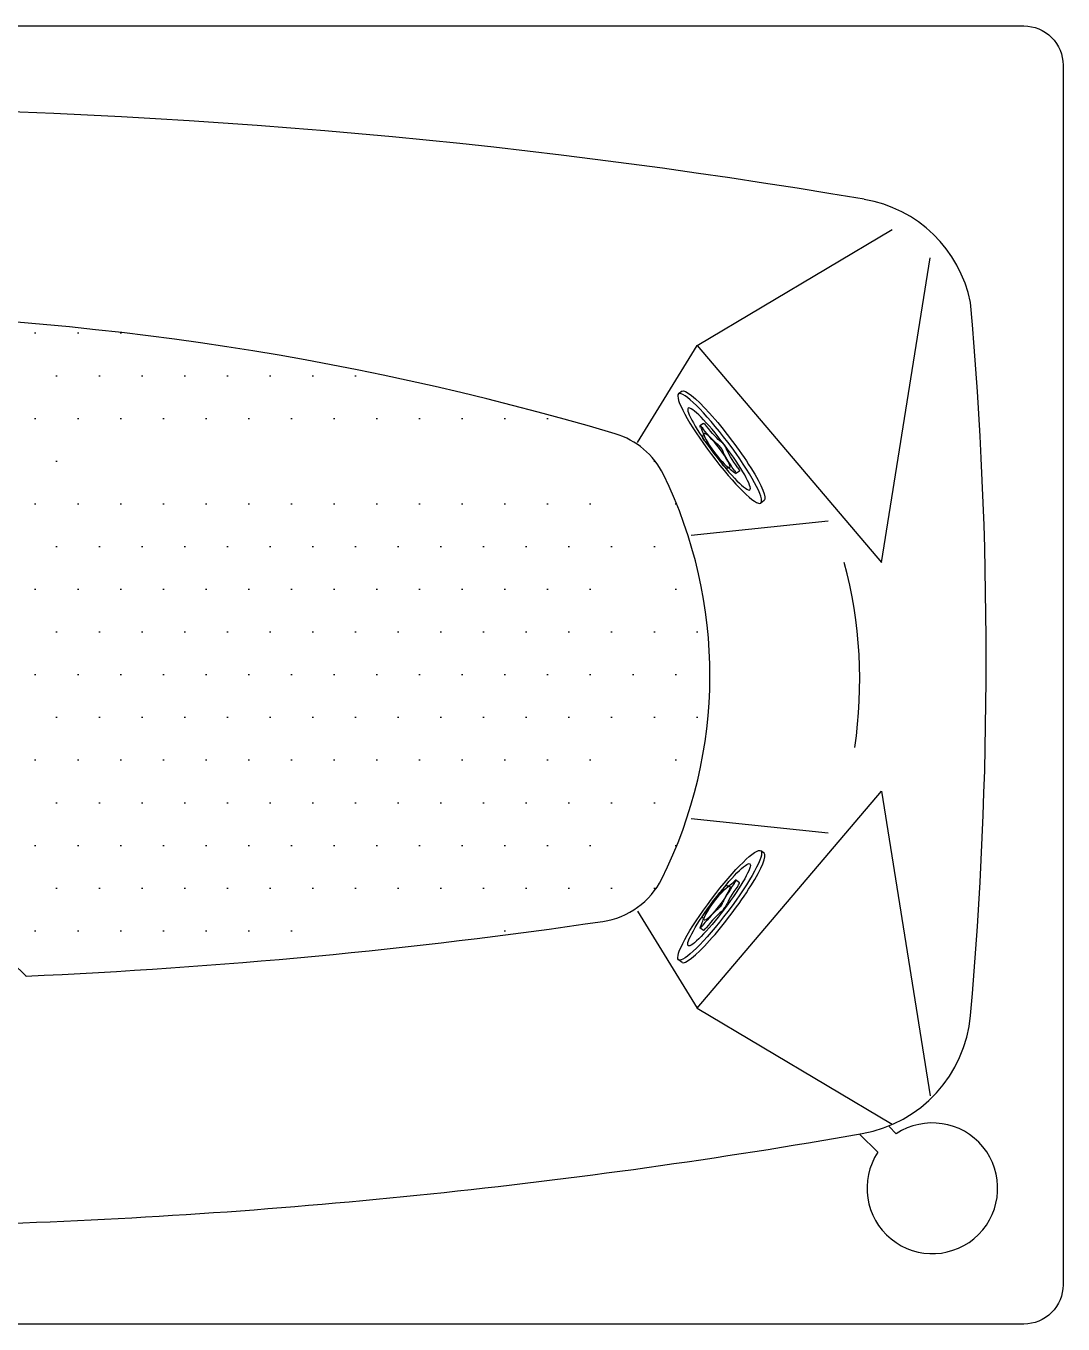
# Model space of a CAD drawing. Header units: millimetres. Extents: x -1270.29 to -1268.79, y 2207.47 to 2208.23.
# Drawn here: x -1269.397 to -1268.79, y 2207.473 to 2208.233 of the extents above; entities that cross this region are included whole.
import ezdxf

# ---------------------------------------------------------------- set-up
doc = ezdxf.new("R2010")
doc.units = ezdxf.units.MM
doc.header["$LTSCALE"] = 10
for name, color, linetype in [('CONTOR05', 7, 'Continuous'), ('jacuzzi', 1, 'Continuous'), ('LCOTA02', 1, 'Continuous')]:
    doc.layers.add(name, color=color, linetype=linetype)

# ---------------------------------------------------------------- blocks, each defined once
blk = doc.blocks.new('A$C1E5B20B9')
at = {"layer": 'LCOTA02'}
for p, q in [((12, 80), (17, 80)), ((14.56, 57.49), (19.56, 57.49)), ((14.56, 22.51), (20.02, 22.51)), ((12, 0), (17, 0))]:
    blk.add_line(p, q, dxfattribs=at)
for centre, major_axis, start_param, end_param in [((12, 40), (0, 40), 0, 3.141593), ((8.17, 58.96), (0, 19), 3.648269, 4.519872), ((14.56, 54.81), (0, 2.68), 6.283185, 7.661464), ((13.17, 58.96), (0, 19), 3.648269, 4.519872), ((19.56, 54.81), (0, 2.68), 5.533225, 7.661464), ((23.99, 70.67), (0, 19), 2.391632, 3.263235), ((24.78, 49.15), (0, 2.68), 4.276588, 6.404827), ((30.68, 40), (0, 19), 1.134995, 2.006598), ((11.33, 40), (0, 2.68), 0.506677, 2.634916), ((16.33, 40), (0, 2.68), 0.506677, 2.634916), ((8.17, 21.04), (0, 19), 4.904906, 5.776509), ((13.17, 21.04), (0, 19), 4.904906, 5.776509), ((24.78, 30.85), (0, 2.68), 3.019951, 5.14819), ((14.56, 25.19), (0, 2.68), 1.763314, 3.141593), ((19.56, 25.19), (0, 2.68), 1.763314, 3.891553), ((23.99, 9.33), (0, 19), 6.161543, 7.033146)]:
    blk.add_ellipse(centre, major_axis=major_axis, ratio=0.3, start_param=start_param, end_param=end_param, dxfattribs=at)
for centre, major_axis, ratio in [((17, 40), (0, 40), 0.3), ((18, 40), (0, 30), 0.266667), ((21, 40), (0, 12.5), 0.3)]:
    blk.add_ellipse(centre, major_axis=major_axis, ratio=ratio, dxfattribs=at)
blk = doc.blocks.new('A$C00053991')
at = {"layer": 'CONTOR05', "xscale": 0.5, "zscale": 0.5}
blk.add_blockref('A$C1E5B20B9', (0, 0), dxfattribs=at)
blk = doc.blocks.new('A$C691B2982')
at = {"layer": 'CONTOR05', "xscale": 0.1, "yscale": 0.1, "zscale": 0.1}
blk.add_blockref('A$C00053991', (0, 0), dxfattribs=at)
blk = doc.blocks.new('A$C159910E5')
at = {"layer": 'CONTOR05', "rotation": 270}
blk.add_blockref('A$C691B2982', (0, 1.45), dxfattribs=at)
blk = doc.blocks.new('A$C3BF32979')
at = {"layer": 'CONTOR05', "rotation": 314.9999999999977}
blk.add_blockref('A$C159910E5', (-0.396, 5.261), dxfattribs=at)
blk = doc.blocks.new('A$C1203195E')
at = {"layer": 'CONTOR05', "rotation": 135.5818886525813}
blk.add_blockref('A$C3BF32979', (4.891, 4.043), dxfattribs=at)

msp = doc.modelspace()

# ---------------------------------------------------------------- hatches: boundary and pattern name
at = {"layer": 'jacuzzi'}
h = msp.add_hatch(dxfattribs=at)
h.set_pattern_fill('DOTS', color=256, scale=0.4, style=0)
h.set_pattern_definition([(0, (-1269.491862, 2206.503448), (0.0125, 0.025), [0, -0.025])])
edge = h.paths.add_edge_path()
edge.add_arc((-1269.54003, 2206.34903), 1.7162, 73.48765, 106.62594)
edge.add_arc((-1269.06532, 2207.95035), 0.046, 26.11047, 73.48765)
edge.add_arc((-1269.26347, 2207.85323), 0.26667, 333.41992, 386.11047)
edge.add_arc((-1269.06612, 2207.75449), 0.046, 278.34849, 333.41992)
edge.add_arc((-1269.54003, 2210.98385), 3.30995, 272.47096, 278.34849)
edge.add_line((-1269.39703, 2207.6767), (-1269.4192, 2207.6982))
edge.add_line((-1269.47113, 2207.69462), (-1269.4192, 2207.6982))
edge.add_arc((-1269.47176, 2207.72462), 0.03, 180, 270.79727)
edge.add_arc((-1269.54003, 2207.73623), 0.03827, 0, 180)
edge.add_arc((-1269.60829, 2207.72462), 0.03, 269.20273, 360)
edge.add_line((-1269.50176, 2207.73323), (-1269.50176, 2207.72462))
edge.add_line((-1269.57829, 2207.73323), (-1269.57829, 2207.72462))
edge.add_line((-1269.60892, 2207.69462), (-1269.66085, 2207.6982))
edge.add_line((-1269.68302, 2207.6767), (-1269.66085, 2207.6982))
edge.add_arc((-1269.54003, 2210.98385), 3.30995, 261.85194, 267.52904)
edge.add_arc((-1270.00263, 2207.75285), 0.046, 212.55924, 261.85194)
edge.add_arc((-1269.81664, 2207.87161), 0.26667, 181.37134, 212.55924)
edge.add_arc((-1269.81664, 2207.85885), 0.26667, 155.75947, 178.62866)
edge.add_arc((-1270.01793, 2207.94948), 0.04592, 106.62594, 155.75947)

# ---------------------------------------------------------------- linework, layer by layer
for p, q in [((-1269.00431, 2208.0461), (-1268.89002, 2208.11408)), ((-1268.89634, 2207.91903), (-1268.86791, 2208.09747)), ((-1269.03921, 2207.98927), (-1269.00431, 2208.0461)), ((-1269.00431, 2208.0461), (-1268.89634, 2207.91903)), ((-1269.0077, 2207.93515), (-1268.92752, 2207.94349)), ((-1269.00431, 2207.65818), (-1268.89634, 2207.78524)), ((-1268.89634, 2207.78524), (-1268.86791, 2207.6068)), ((-1269.0077, 2207.76912), (-1268.92752, 2207.76078)), ((-1269.03921, 2207.715), (-1269.00431, 2207.65818)), ((-1269.39703, 2207.6767), (-1269.4192, 2207.6982)), ((-1269.00431, 2207.65818), (-1268.89002, 2207.59019)), ((-1268.88766, 2207.58462), (-1268.89193, 2207.5889)), ((-1268.89848, 2207.5738), (-1268.90915, 2207.58447))]:
    msp.add_line(p, q, dxfattribs=at)
at = {"layer": 'jacuzzi', "color": 3}
msp.add_lwpolyline([(-1270.26707, 2208.23323, 0.414214), (-1270.29003, 2208.21027, -0.414214), (-1270.26707, 2208.23323), (-1268.81299, 2208.23323, -0.414214), (-1268.79003, 2208.21027), (-1268.79003, 2207.49619, -0.414214), (-1268.81299, 2207.47323), (-1270.26707, 2207.47323, -0.414214), (-1270.29003, 2207.49619), (-1270.29003, 2208.21027)], format="xyb", dxfattribs=at)
at = {"layer": 'jacuzzi'}
for centre, radius, start, end in [((-1269.54003, 2204.40691), 3.77832, 80.34597, 99.65403), ((-1268.91924, 2208.05627), 0.07653, 11.3689, 80.34597), ((-1271.2114, 2207.86259), 2.37638, 354.95995, 5.04003), ((-1269.54003, 2206.34903), 1.7162, 73.48765, 106.62594), ((-1269.06532, 2207.95035), 0.046, 26.11047, 73.48765), ((-1269.26347, 2207.85323), 0.26667, 333.41992, 26.11047), ((-1269.17574, 2207.85017), 0.26667, 351.50853, 14.96439), ((-1269.06612, 2207.75449), 0.046, 278.34849, 333.41992), ((-1269.54003, 2210.98385), 3.30995, 272.47096, 278.34849), ((-1268.92092, 2207.66059), 0.077, 279.93822, 354.95995), ((-1268.86656, 2207.5527), 0.03827, 146.53696, 123.46304), ((-1269.54003, 2211.19401), 3.66426, 271.95493, 279.93822)]:
    msp.add_arc(centre, radius, start, end, dxfattribs=at)

# ---------------------------------------------------------------- block references
at = {"layer": 'jacuzzi', "extrusion": (0, 0, -1), "xscale": 0.009999999999923116, "yscale": 0.01000000000021828, "zscale": -0.009999999999990905, "rotation": 322.4063034757256}
msp.add_blockref('A$C1203195E', (1268.95991, 2207.95935), dxfattribs=at)
at = {"layer": 'jacuzzi', "xscale": 0.01000000000010328, "yscale": 0.009999999999923116, "zscale": 0.0100000000000707, "rotation": 142.4063034765203}
msp.add_blockref('A$C1203195E', (-1268.95991, 2207.74492), dxfattribs=at)

doc.saveas('drawing.dxf')
